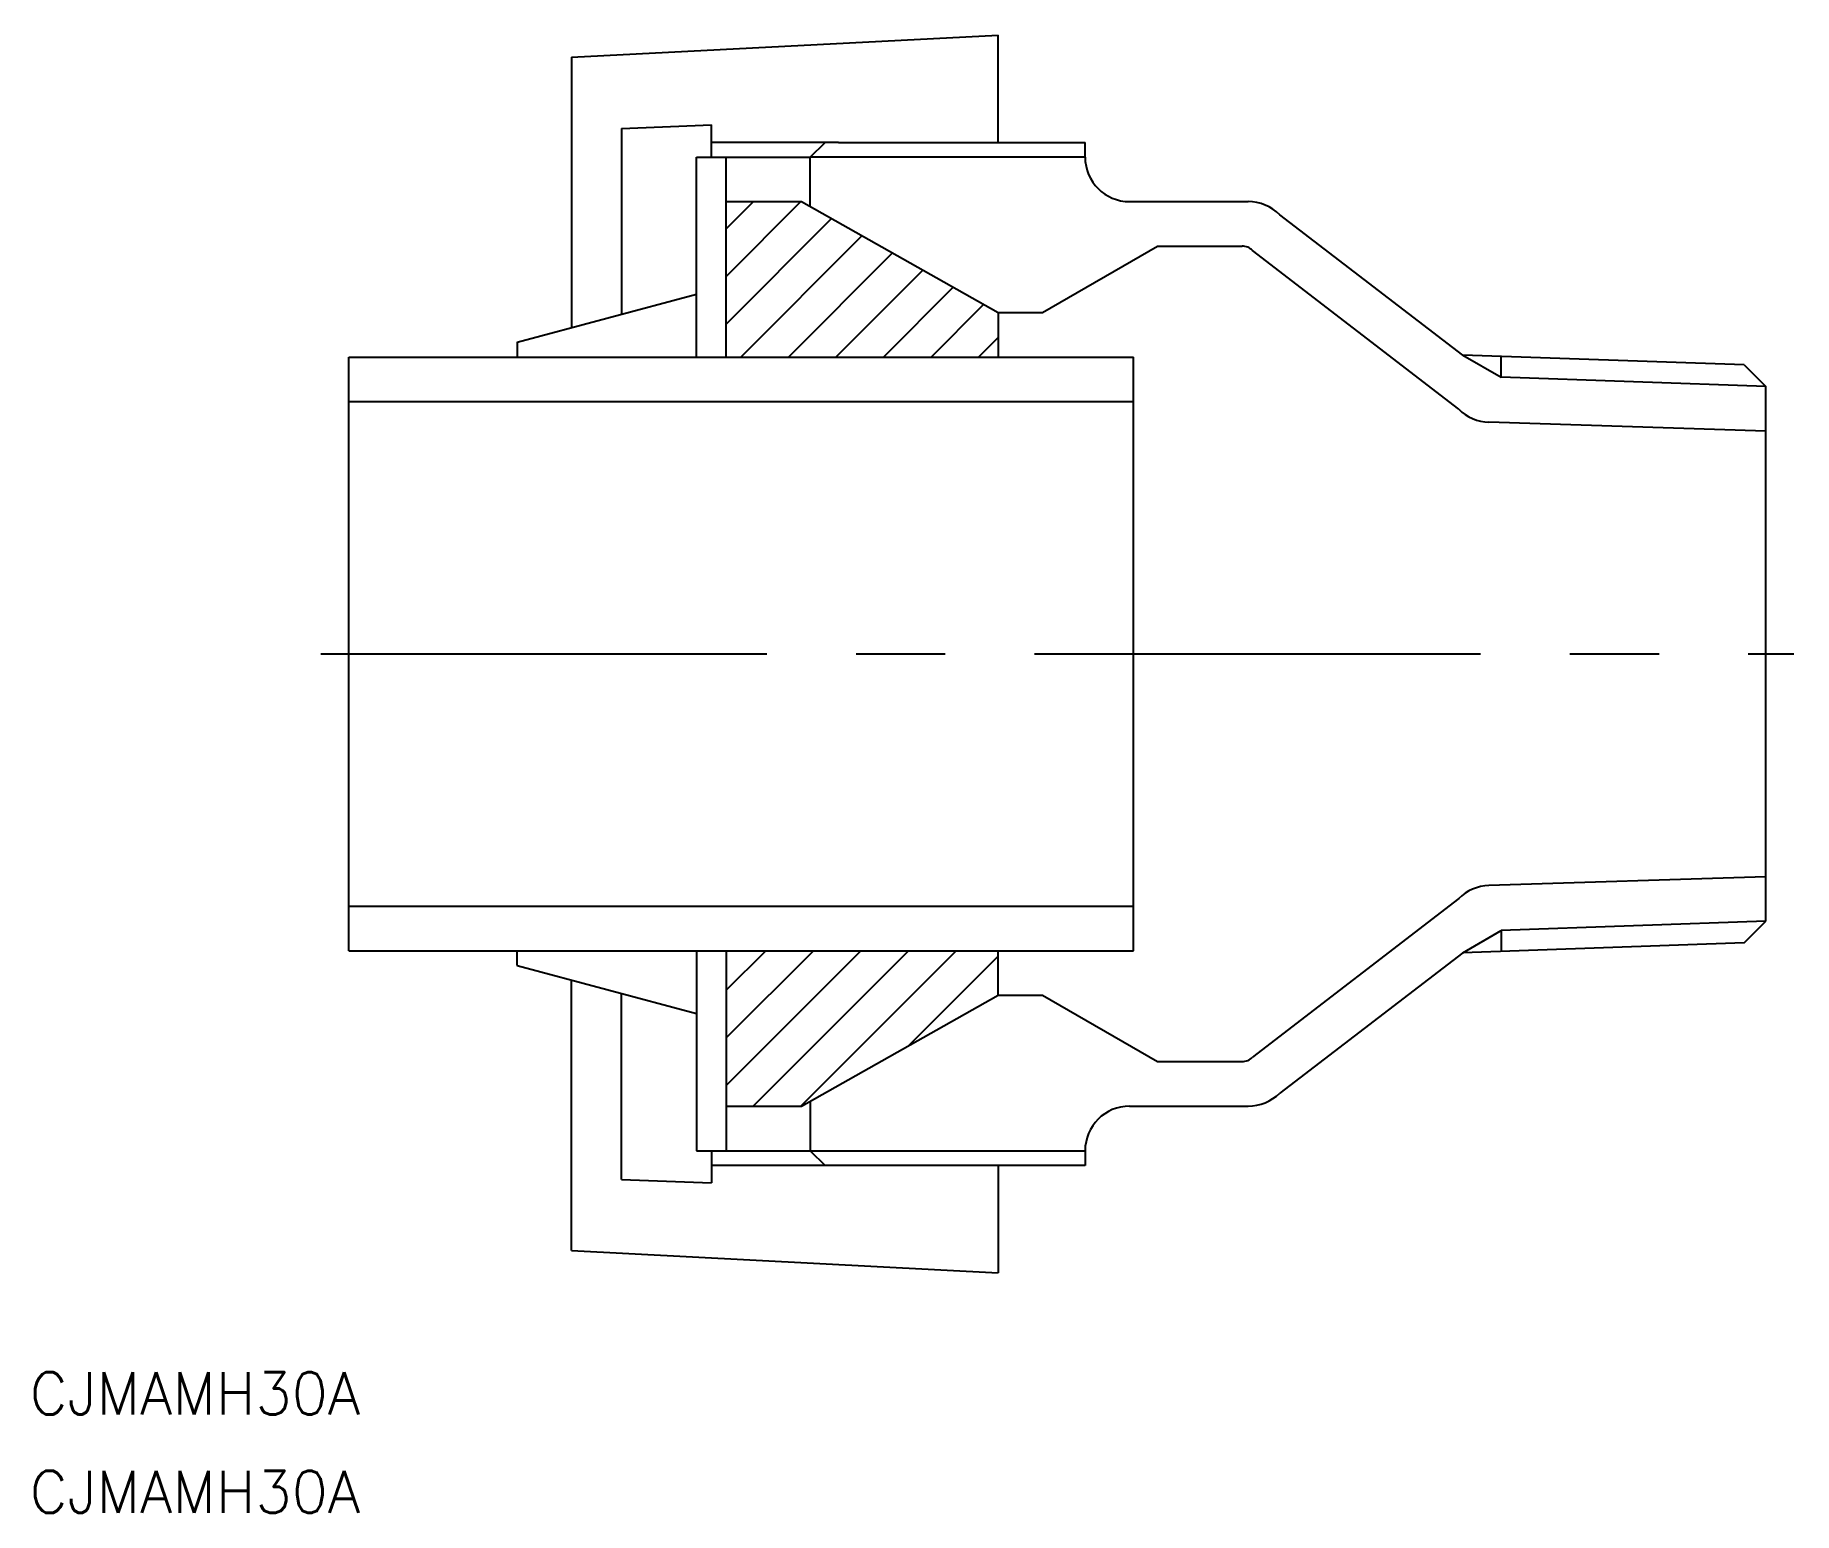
# Model space of a CAD drawing. Extents: x -123 to 2, y -61 to 44.
import ezdxf

# ---------------------------------------------------------------- set-up
doc = ezdxf.new("R2010")
doc.units = 0
doc.linetypes.add('CENTER', pattern=[50.8, 31.75, -6.35, 6.35, -6.35])
doc.layers.get('0').update_dxf_attribs({"linetype": 'CONTINUOUS'})
doc.layers.add('CENTER', color=1, linetype='CENTER')
doc.styles.get("Standard").update_dxf_attribs({"font": 'txt.shx', "height": 3, "bigfont": 'bigfont.shx'})

msp = doc.modelspace()

# ---------------------------------------------------------------- linework, layer by layer
at = {"color": 7, "linetype": 'CONTINUOUS'}
for p, q in [((-85, 42.46), (-54.63, 44.03)), ((-54.63, 36.4), (-54.63, 44.03)), ((-85, 42.46), (-85, 23.21)), ((-81.44, 37.39), (-75.03, 37.64)), ((-75.03, 35.35), (-75.03, 37.64)), ((-81.44, 37.39), (-81.44, 24.16)), ((-68, 35.35), (-66.94, 36.4)), ((-65.99, 36.4), (-66.94, 36.4)), ((-65.99, 36.4), (-48.44, 36.4)), ((-48.44, 35.35), (-48.44, 36.4)), ((-76.09, 21.12), (-76.09, 35.35)), ((-76.09, 35.35), (-68, 35.35)), ((-73.98, 21.12), (-73.98, 35.35)), ((-68, 31.82), (-68, 35.35)), ((-73.98, 32.18), (-68.63, 32.18)), ((-68.63, 32.18), (-54.63, 24.29)), ((-45.27, 32.18), (-36.83, 32.18)), ((-21.55, 21.26), (-34.59, 31.25)), ((-51.46, 24.29), (-43.28, 29.01)), ((-43.28, 29.01), (-37.27, 29.01)), ((-21.84, 17.41), (-36.52, 28.7)), ((-88.85, 22.17), (-76.09, 25.59)), ((-54.63, 24.29), (-51.46, 24.29)), ((-54.63, 24.29), (-54.63, 21.12)), ((-88.85, 22.17), (-88.85, 21.12)), ((-100.84, 21.12), (-45, 21.12)), ((-100.84, -21.12), (-100.84, 21.12)), ((-45, -21.12), (-45, 21.12)), ((-1.53, 20.57), (-21.55, 21.26)), ((-18.83, 19.69), (-18.83, 21.17)), ((-1.53, 20.57), (0, 19.03)), ((0, -19.03), (0, 19.03)), ((-100.84, 17.95), (-45, 17.95)), ((0, 15.86), (-19.7, 16.48)), ((0, -15.86), (-19.7, -16.48)), ((-21.84, -17.41), (-36.52, -28.7)), ((-100.84, -17.95), (-45, -17.95)), ((-18.83, -19.69), (-18.83, -21.17)), ((-1.53, -20.57), (0, -19.03)), ((-100.84, -21.12), (-45, -21.12)), ((-88.85, -22.17), (-88.85, -21.12)), ((-76.09, -21.12), (-76.09, -35.35)), ((-73.98, -21.12), (-73.98, -35.35)), ((-54.63, -24.29), (-54.63, -21.12)), ((-21.55, -21.26), (-34.59, -31.25)), ((-1.53, -20.57), (-21.55, -21.26)), ((-88.85, -22.17), (-76.09, -25.59)), ((-85, -42.46), (-85, -23.21)), ((-81.44, -37.39), (-81.44, -24.16)), ((-68.63, -32.18), (-54.63, -24.29)), ((-54.63, -24.29), (-51.46, -24.29)), ((-51.46, -24.29), (-43.28, -29.01)), ((-43.28, -29.01), (-37.27, -29.01)), ((-73.98, -32.18), (-68.63, -32.18)), ((-68, -31.82), (-68, -35.35)), ((-45.27, -32.18), (-36.83, -32.18)), ((-76.09, -35.35), (-68, -35.35)), ((-75.03, -35.35), (-75.03, -37.64)), ((-68, -35.35), (-66.94, -36.4)), ((-48.44, -35.35), (-48.44, -36.4)), ((-81.44, -37.39), (-75.03, -37.64)), ((-48.44, -36.4), (-66.94, -36.4)), ((-54.63, -36.4), (-54.63, -44.03)), ((-85, -42.46), (-54.63, -44.03))]:
    msp.add_line(p, q, dxfattribs=at)
at = {"color": 3, "linetype": 'CONTINUOUS'}
for p, q in [((-66.94, 36.4), (-75.03, 36.4)), ((-48.44, 35.35), (-68, 35.35)), ((-73.98, 26.86), (-68.66, 32.18)), ((-73.98, 30.25), (-72.05, 32.18)), ((-73.98, 23.47), (-66.49, 30.97)), ((-72.95, 21.12), (-64.32, 29.75)), ((-69.56, 21.12), (-62.15, 28.53)), ((-66.18, 21.12), (-59.99, 27.31)), ((-62.79, 21.12), (-57.82, 26.09)), ((-59.4, 21.12), (-55.66, 24.86)), ((-56.02, 21.12), (-54.63, 22.51)), ((-21.55, 21.26), (-18.83, 19.69)), ((0, 19.03), (-18.83, 19.69)), ((-21.55, -21.26), (-18.83, -19.69)), ((0, -19.03), (-18.83, -19.69)), ((0, -19.03), (-18.83, -19.69)), ((-73.98, -27.32), (-67.78, -21.12)), ((-73.98, -30.7), (-64.39, -21.12)), ((-73.98, -23.93), (-71.16, -21.12)), ((-72.07, -32.18), (-61.01, -21.12)), ((-68.68, -32.18), (-57.62, -21.12)), ((-60.98, -27.86), (-54.63, -21.51)), ((-68, -35.35), (-48.44, -35.35)), ((-66.94, -36.4), (-75.03, -36.4))]:
    msp.add_line(p, q, dxfattribs=at)
at = {"color": 7, "linetype": 'CONTINUOUS'}
for centre, radius, start, end in [((-45.27, 35.35), 3.17, 180, 270), ((-36.83, 29.01), 3.17, 45, 90), ((-37.27, 27.95), 1.06, 45, 90), ((-19.6, 19.65), 3.17, 225, 268.2101), ((-19.6, -19.65), 3.17, 91.7899, 135), ((-37.27, -27.95), 1.06, 270, 315), ((-36.83, -29.01), 3.17, 270, 315), ((-45.27, -35.35), 3.17, 90, 180)]:
    msp.add_arc(centre, radius, start, end, dxfattribs=at)
at = {"layer": 'CENTER', "color": 1, "linetype": 'CENTER'}
msp.add_line((-102.84, 0), (2, 0), dxfattribs=at)

# ---------------------------------------------------------------- texts
at = {"color": 7, "linetype": 'CONTINUOUS'}
for p in [(-123.55, -54.12), (-123.55, -61.12)]:
    msp.add_text('CJMAMH30A', height=3, dxfattribs=at).set_placement(p)

doc.saveas('drawing.dxf')
